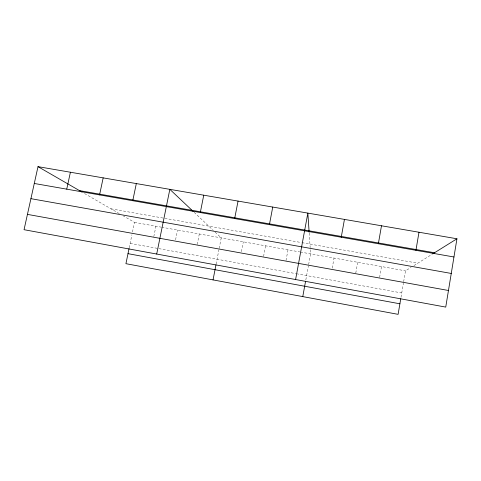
<?xml version="1.0" encoding="UTF-8"?>
<svg xmlns="http://www.w3.org/2000/svg" width="481" height="481" viewBox="0 0 481 481"><rect width="100%" height="100%" fill="white"/><g stroke="black" fill="none" stroke-linecap="round" stroke-linejoin="round"><path stroke-width="0.36" stroke-dasharray="2.4 1.8" d="M401.004 297.294L403.409 283.165M403.655 281.74L405.507 270.839L411.008 267.412M379.617 277.399L381.499 266.546M355.772 273.088L357.678 262.283M332.239 268.097L334.042 258.056M305.838 279.852L308.369 266.023M308.634 264.574L310.594 253.866L310.299 249.567M286.015 260.486L287.999 249.825M263.57 256.433L265.578 245.815M241.426 251.701L243.326 241.835M216.113 264.129L218.903 249.837M219.18 248.412L221.236 237.885L214.845 231.854M197.228 244.444L199.302 233.964M175.577 239.815L177.537 230.068M153.806 236.604L155.928 226.208M129.221 247.787L131.902 234.836M132.479 232.034L134.482 222.372L123.383 215.963M413.973 265.56L432.166 254.221M111.021 208.82L301.154 242.52M301.888 242.646L417.785 263.185M134.482 222.372L160.973 227.11M161.694 227.236L299.663 251.912M300.391 252.038L405.507 270.839M130.135 243.38L158.123 248.485M158.844 248.617L295.659 273.593M296.392 273.725L401.743 292.959M84.512 193.512L119.486 213.714M194.12 212.283L213.299 230.393M309.187 233.02L310.173 247.613"/><path stroke-width="0.72" d="M456.95 238.774L445.737 307.094L24.05 229.702L38.005 166.654L456.95 238.774L432.75 253.854M415.927 250.324L418.987 232.239M400.763 298.737L398.106 314.346L125.926 263.684L129.064 248.521M378.355 243.747L381.487 225.781M341.245 237.241L344.444 219.408M302.771 296.603L305.573 281.271M295.599 279.539L307.846 213.107L309.139 232.281M269.414 224.657L272.739 207.064M213.035 279.9L215.975 264.827M234.656 218.572L238.047 201.088M200.3 212.554L203.746 195.184M156.692 254.046L169.841 189.346L193.085 211.303M132.756 200.721L136.321 183.58M99.561 194.907L103.174 177.874M66.739 189.153L70.406 172.228M79.509 190.62L434.505 252.765M34.283 183.471L453.962 256.986M30.916 198.665L451.256 273.448M27.441 214.382L448.46 290.488M128 253.667L399.897 303.8M38.005 166.654L82.01 192.069"/></g></svg>
